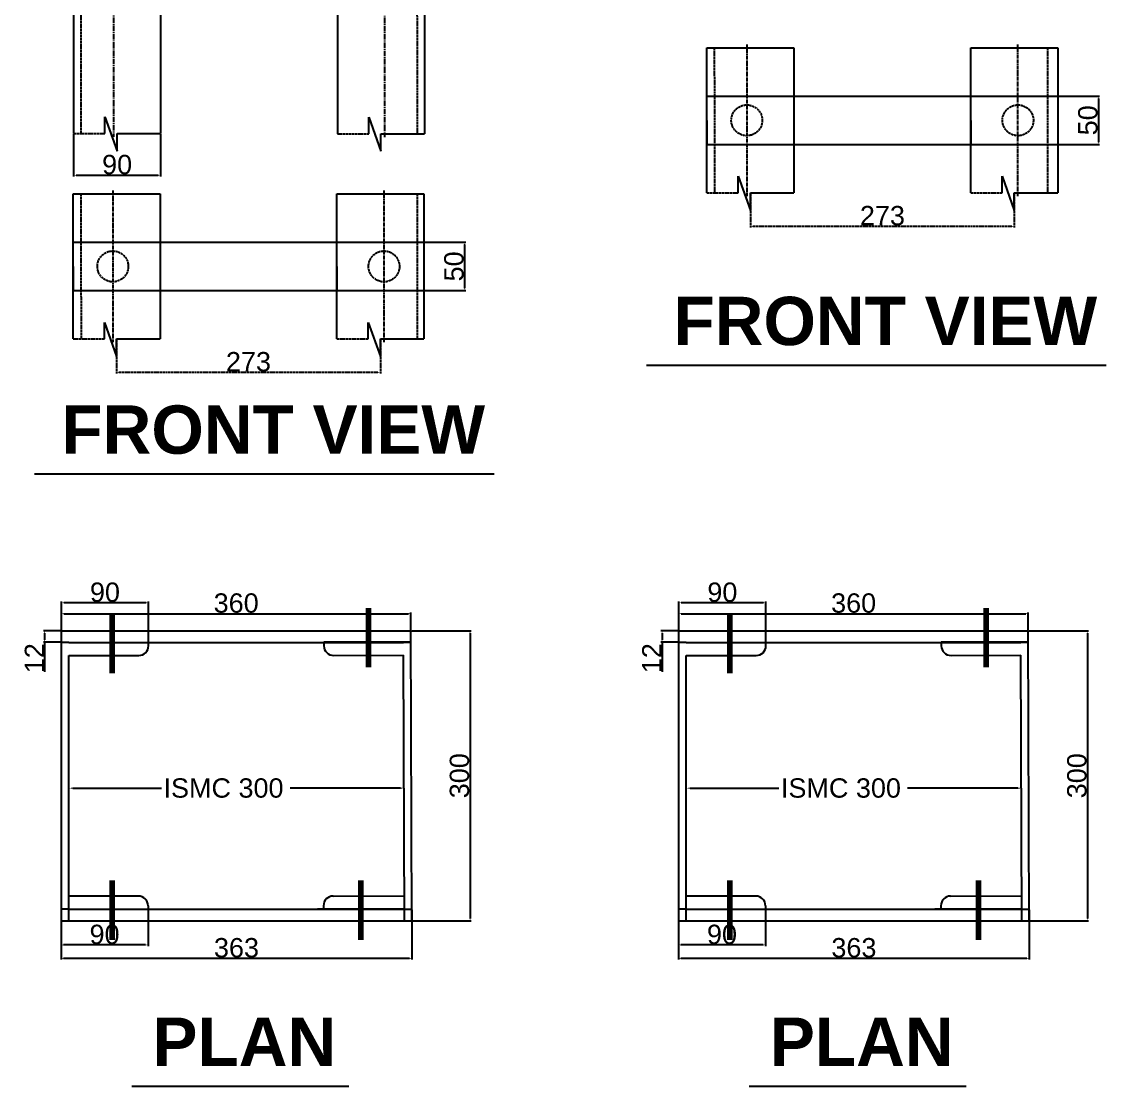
# Model space of a CAD drawing. Header units: millimetres. Extents: x 8616 to 52725, y 6697 to 10698.
# Drawn here: x 43193 to 44316, y 7514 to 8615 of the extents above; entities that cross this region are included whole.
import ezdxf
from ezdxf import colors
from ezdxf.entities.mleader import LeaderData, LeaderLine
from ezdxf.math import Vec2, Vec3

# ---------------------------------------------------------------- set-up
doc = ezdxf.new("R2010")
doc.units = ezdxf.units.MM
doc.linetypes.add('ACAD_ISO02W100', pattern=[15, 12, -3])
doc.linetypes.add('CENTER2', pattern=[28.575, 19.05, -3.175, 3.175, -3.175])
doc.styles.get("Standard").update_dxf_attribs({"font": 'arial.ttf'})
doc.dimstyles.new('ISO-25', dxfattribs={"dimtxt": 20, "dimasz": 2.5, "dimexe": 1.25, "dimexo": 0.625, "dimtad": 1, "dimtxsty": 'Standard', "dimcen": 2.5, "dimadec": 0, "dimazin": 0, "dimtfac": 1, "dimtmove": 0, "dimatfit": 3, "dimfxl": 1, "dimarcsym": 0})

# ---------------------------------------------------------------- blocks, each defined once
blk = doc.blocks.new('*U270')
at = {"color": 0, "linetype": 'CENTER2', "ltscale": 0.3, "transparency": 16777216}
blk.add_line((-0.3, 751.9), (0.3, -751.9), dxfattribs=at)
blk = doc.blocks.new('*D300')
at = {"color": 0, "linetype": 'ACAD_ISO02W100', "lineweight": -2, "ltscale": 0.2, "transparency": 16777216}
for p, q in [((43291.6, 8286.6), (43291.6, 8251.4)), ((43564.6, 8286.6), (43564.6, 8251.4)), ((43294.1, 8252.7), (43562.1, 8252.7))]:
    blk.add_line(p, q, dxfattribs=at)
at = {"color": 0, "linetype": 'ACAD_ISO02W100', "ltscale": 0.2, "transparency": 16777216}
for points in [[(43294.1, 8253.1), (43294.1, 8252.3), (43291.6, 8252.7)], [(43562.1, 8253.1), (43562.1, 8252.3), (43564.6, 8252.7)]]:
    blk.add_solid(points, dxfattribs=at)
at = {"layer": 'Defpoints', "color": 0, "linetype": 'ACAD_ISO02W100', "ltscale": 0.2, "transparency": 16777216}
for p in [(43291.6, 8287.2), (43564.6, 8287.2), (43564.6, 8252.7)]:
    blk.add_point(p, dxfattribs=at)
at = {"color": 0, "linetype": 'ACAD_ISO02W100', "ltscale": 0.2, "transparency": 16777216, "insert": (43428.1, 8263.5), "char_height": 20, "attachment_point": 5}
blk.add_mtext('273', dxfattribs=at)
blk = doc.blocks.new('*U271')
at = {"color": 0, "linetype": 'CENTER2', "ltscale": 0.2, "transparency": 16777216}
blk.add_line((0, 78.5), (0, -78.5), dxfattribs=at)
blk = doc.blocks.new('*U272')
at = {"color": 0, "linetype": 'CENTER2', "ltscale": 0.2, "transparency": 16777216}
blk.add_line((0, -78.5), (0, 78.5), dxfattribs=at)
blk = doc.blocks.new('*D306')
at = {"color": 0, "lineweight": -2, "ltscale": 0.2, "transparency": 16777216}
for p, q in [((43610.2, 8387.2), (43652.9, 8387.2)), ((43651.7, 8384.7), (43651.7, 8339.7)), ((43610.2, 8337.2), (43652.9, 8337.2))]:
    blk.add_line(p, q, dxfattribs=at)
at = {"color": 0, "ltscale": 0.2, "transparency": 16777216}
for points in [[(43651.2, 8384.7), (43652.1, 8384.7), (43651.7, 8387.2)], [(43651.2, 8339.7), (43652.1, 8339.7), (43651.7, 8337.2)]]:
    blk.add_solid(points, dxfattribs=at)
at = {"layer": 'Defpoints', "color": 0, "ltscale": 0.2, "transparency": 16777216}
for p in [(43609.6, 8387.2), (43609.6, 8337.2), (43651.7, 8337.2)]:
    blk.add_point(p, dxfattribs=at)
at = {"color": 0, "ltscale": 0.2, "transparency": 16777216, "insert": (43640.8, 8362.2), "char_height": 20, "attachment_point": 5, "rotation": 90}
blk.add_mtext('50', dxfattribs=at)
blk = doc.blocks.new('*U269')
at = {"color": 0, "linetype": 'CENTER2', "ltscale": 0.3, "transparency": 16777216}
blk.add_line((-0.3, 751.9), (0.3, -751.9), dxfattribs=at)
blk = doc.blocks.new('*D311')
at = {"color": 0, "lineweight": -2, "ltscale": 0.2, "transparency": 16777216}
for p, q in [((43247.2, 8499), (43247.2, 8455.3)), ((43337.2, 8499), (43337.2, 8455.3)), ((43249.7, 8456.5), (43334.7, 8456.5))]:
    blk.add_line(p, q, dxfattribs=at)
at = {"color": 0, "ltscale": 0.2, "transparency": 16777216}
for points in [[(43249.7, 8456.9), (43249.7, 8456.1), (43247.2, 8456.5)], [(43334.7, 8457), (43334.7, 8456.1), (43337.2, 8456.5)]]:
    blk.add_solid(points, dxfattribs=at)
at = {"layer": 'Defpoints', "color": 0, "ltscale": 0.2, "transparency": 16777216}
for p in [(43247.2, 8499.6), (43337.2, 8499.7), (43337.2, 8456.5)]:
    blk.add_point(p, dxfattribs=at)
at = {"color": 0, "ltscale": 0.2, "transparency": 16777216, "insert": (43292.2, 8467.4), "char_height": 20, "attachment_point": 5, "rotation": 0.0221}
blk.add_mtext('90', dxfattribs=at)
blk = doc.blocks.new('*D303')
at = {"color": 0, "linetype": 'ACAD_ISO02W100', "lineweight": -2, "ltscale": 0.2, "transparency": 16777216}
for p, q in [((43947.6, 8437.6), (43947.6, 8402.5)), ((44220.6, 8437.6), (44220.6, 8402.5)), ((43950.1, 8403.7), (44218.1, 8403.7))]:
    blk.add_line(p, q, dxfattribs=at)
at = {"color": 0, "linetype": 'ACAD_ISO02W100', "ltscale": 0.2, "transparency": 16777216}
for points in [[(43950.1, 8404.2), (43950.1, 8403.3), (43947.6, 8403.7)], [(44218.1, 8404.2), (44218.1, 8403.3), (44220.6, 8403.7)]]:
    blk.add_solid(points, dxfattribs=at)
at = {"layer": 'Defpoints', "color": 0, "linetype": 'ACAD_ISO02W100', "ltscale": 0.2, "transparency": 16777216}
for p in [(43947.6, 8438.3), (44220.6, 8438.3), (44220.6, 8403.7)]:
    blk.add_point(p, dxfattribs=at)
at = {"color": 0, "linetype": 'ACAD_ISO02W100', "ltscale": 0.2, "transparency": 16777216, "insert": (44084.1, 8414.6), "char_height": 20, "attachment_point": 5}
blk.add_mtext('273', dxfattribs=at)
blk = doc.blocks.new('*U263')
at = {"color": 0, "linetype": 'CENTER2', "ltscale": 0.2, "transparency": 16777216}
blk.add_line((0, 78.5), (0, -78.5), dxfattribs=at)
blk = doc.blocks.new('*U264')
at = {"color": 0, "linetype": 'CENTER2', "ltscale": 0.2, "transparency": 16777216}
blk.add_line((0, -78.5), (0, 78.5), dxfattribs=at)
blk = doc.blocks.new('*D304')
at = {"color": 0, "lineweight": -2, "ltscale": 0.2, "transparency": 16777216}
for p, q in [((44266.2, 8538.3), (44308.9, 8538.3)), ((44307.6, 8535.8), (44307.6, 8490.8)), ((44266.2, 8488.3), (44308.9, 8488.3))]:
    blk.add_line(p, q, dxfattribs=at)
at = {"color": 0, "ltscale": 0.2, "transparency": 16777216}
for points in [[(44307.2, 8535.8), (44308.1, 8535.8), (44307.6, 8538.3)], [(44307.2, 8490.8), (44308.1, 8490.8), (44307.6, 8488.3)]]:
    blk.add_solid(points, dxfattribs=at)
at = {"layer": 'Defpoints', "color": 0, "ltscale": 0.2, "transparency": 16777216}
for p in [(44265.6, 8538.3), (44265.6, 8488.3), (44307.6, 8488.3)]:
    blk.add_point(p, dxfattribs=at)
at = {"color": 0, "ltscale": 0.2, "transparency": 16777216, "insert": (44296.8, 8513.3), "char_height": 20, "attachment_point": 5, "rotation": 90}
blk.add_mtext('50', dxfattribs=at)
blk = doc.blocks.new('*D331')
at = {"color": 0, "lineweight": -2, "ltscale": 0.2, "transparency": 16777216}
for p, q in [((43234.2, 7696.7), (43234.2, 7645.3)), ((43597.2, 7696.7), (43597.2, 7645.3)), ((43236.7, 7646.6), (43594.7, 7646.6))]:
    blk.add_line(p, q, dxfattribs=at)
at = {"color": 0, "ltscale": 0.2, "transparency": 16777216}
for points in [[(43236.7, 7647), (43236.7, 7646.1), (43234.2, 7646.6)], [(43594.7, 7647), (43594.7, 7646.1), (43597.2, 7646.6)]]:
    blk.add_solid(points, dxfattribs=at)
at = {"layer": 'Defpoints', "color": 0, "ltscale": 0.2, "transparency": 16777216}
for p in [(43234.2, 7697.4), (43597.2, 7697.4), (43597.2, 7646.6)]:
    blk.add_point(p, dxfattribs=at)
at = {"color": 0, "ltscale": 0.2, "transparency": 16777216, "insert": (43415.7, 7657.4), "char_height": 20, "attachment_point": 5}
blk.add_mtext('363', dxfattribs=at)
blk = doc.blocks.new('*D332')
at = {"color": 0, "lineweight": -2, "ltscale": 0.2, "transparency": 16777216}
for p, q in [((43234.6, 7986), (43234.6, 8004.3)), ((43237.1, 8003), (43593.6, 8003)), ((43596.1, 7986), (43596.1, 8004.3))]:
    blk.add_line(p, q, dxfattribs=at)
at = {"color": 0, "ltscale": 0.2, "transparency": 16777216}
for points in [[(43237.1, 8003.4), (43237.1, 8002.6), (43234.6, 8003)], [(43593.6, 8003.4), (43593.6, 8002.6), (43596.1, 8003)]]:
    blk.add_solid(points, dxfattribs=at)
at = {"layer": 'Defpoints', "color": 0, "ltscale": 0.2, "transparency": 16777216}
for p in [(43596.1, 8003), (43234.6, 7985.4), (43596.1, 7985.4)]:
    blk.add_point(p, dxfattribs=at)
at = {"color": 0, "ltscale": 0.2, "transparency": 16777216, "insert": (43415.4, 8013.9), "char_height": 20, "attachment_point": 5}
blk.add_mtext('360', dxfattribs=at)
blk = doc.blocks.new('*D333')
at = {"color": 0, "lineweight": -2, "ltscale": 0.2, "transparency": 16777216}
for p, q in [((43234.6, 7974), (43234.6, 8015.6)), ((43322.1, 8014.3), (43237.1, 8014.3)), ((43324.6, 7974), (43324.6, 8015.6))]:
    blk.add_line(p, q, dxfattribs=at)
at = {"color": 0, "ltscale": 0.2, "transparency": 16777216}
for points in [[(43237.1, 8014.7), (43237.1, 8013.9), (43234.6, 8014.3)], [(43322.1, 8014.7), (43322.1, 8013.9), (43324.6, 8014.3)]]:
    blk.add_solid(points, dxfattribs=at)
at = {"layer": 'Defpoints', "color": 0, "ltscale": 0.2, "transparency": 16777216}
for p in [(43234.6, 8014.3), (43234.6, 7973.4), (43324.6, 7973.4)]:
    blk.add_point(p, dxfattribs=at)
at = {"color": 0, "ltscale": 0.2, "transparency": 16777216, "insert": (43279.6, 8025.1), "char_height": 20, "attachment_point": 5}
blk.add_mtext('90', dxfattribs=at)
blk = doc.blocks.new('*D334')
at = {"color": 0, "lineweight": -2, "ltscale": 0.2, "transparency": 16777216}
for p, q in [((43234, 7985.4), (43216, 7985.4)), ((43217.2, 7982.9), (43217.2, 7975.9)), ((43234, 7973.4), (43216, 7973.4)), ((43217.2, 7973.4), (43217.2, 7943))]:
    blk.add_line(p, q, dxfattribs=at)
at = {"color": 0, "ltscale": 0.2, "transparency": 16777216}
for points in [[(43216.8, 7982.9), (43217.7, 7982.9), (43217.2, 7985.4)], [(43216.8, 7975.9), (43217.7, 7975.9), (43217.2, 7973.4)]]:
    blk.add_solid(points, dxfattribs=at)
at = {"layer": 'Defpoints', "color": 0, "ltscale": 0.2, "transparency": 16777216}
for p in [(43234.6, 7985.4), (43217.2, 7973.4), (43234.6, 7973.4)]:
    blk.add_point(p, dxfattribs=at)
at = {"color": 0, "ltscale": 0.2, "transparency": 16777216, "insert": (43206.6, 7957), "char_height": 20, "attachment_point": 5, "rotation": 90}
blk.add_mtext('12', dxfattribs=at)
blk = doc.blocks.new('*D335')
at = {"color": 0, "lineweight": -2, "ltscale": 0.2, "transparency": 16777216}
for p, q in [((43234.2, 7696.7), (43234.2, 7659.1)), ((43324.2, 7696.7), (43324.2, 7659.1)), ((43321.7, 7660.4), (43236.7, 7660.4))]:
    blk.add_line(p, q, dxfattribs=at)
at = {"color": 0, "ltscale": 0.2, "transparency": 16777216}
for points in [[(43236.7, 7660.8), (43236.7, 7660), (43234.2, 7660.4)], [(43321.7, 7660.8), (43321.7, 7660), (43324.2, 7660.4)]]:
    blk.add_solid(points, dxfattribs=at)
at = {"layer": 'Defpoints', "color": 0, "ltscale": 0.2, "transparency": 16777216}
for p in [(43234.2, 7697.4), (43324.2, 7697.4), (43234.2, 7660.4)]:
    blk.add_point(p, dxfattribs=at)
at = {"color": 0, "ltscale": 0.2, "transparency": 16777216, "insert": (43279.2, 7671.2), "char_height": 20, "attachment_point": 5}
blk.add_mtext('90', dxfattribs=at)
blk = doc.blocks.new('*D336')
at = {"color": 0, "lineweight": -2, "ltscale": 0.2, "transparency": 16777216}
for p, q in [((43596.8, 7985.4), (43658.6, 7985.4)), ((43657.4, 7982.9), (43657.4, 7687.9)), ((43597.8, 7685.4), (43658.6, 7685.4))]:
    blk.add_line(p, q, dxfattribs=at)
at = {"color": 0, "ltscale": 0.2, "transparency": 16777216}
for points in [[(43657, 7982.9), (43657.8, 7982.9), (43657.4, 7985.4)], [(43657, 7687.9), (43657.8, 7687.9), (43657.4, 7685.4)]]:
    blk.add_solid(points, dxfattribs=at)
at = {"layer": 'Defpoints', "color": 0, "ltscale": 0.2, "transparency": 16777216}
for p in [(43596.1, 7985.4), (43597.2, 7685.4), (43657.4, 7685.4)]:
    blk.add_point(p, dxfattribs=at)
at = {"color": 0, "ltscale": 0.2, "transparency": 16777216, "insert": (43646.5, 7835.4), "char_height": 20, "attachment_point": 5, "rotation": 90}
blk.add_mtext('300', dxfattribs=at)
blk = doc.blocks.new('*D341')
at = {"color": 0, "lineweight": -2, "ltscale": 0.2, "transparency": 16777216}
for p, q in [((43873.1, 7696.7), (43873.1, 7645.3)), ((44236.1, 7696.7), (44236.1, 7645.3)), ((43875.6, 7646.6), (44233.6, 7646.6))]:
    blk.add_line(p, q, dxfattribs=at)
at = {"color": 0, "lineweight": 211, "ltscale": 0.2, "transparency": 16777216}
for points in [[(43875.6, 7647), (43875.6, 7646.1), (43873.1, 7646.6)], [(44233.6, 7647), (44233.6, 7646.1), (44236.1, 7646.6)]]:
    blk.add_solid(points, dxfattribs=at)
at = {"layer": 'Defpoints', "color": 0, "lineweight": 211, "ltscale": 0.2, "transparency": 16777216}
for p in [(43873.1, 7697.4), (44236.1, 7697.4), (44236.1, 7646.6)]:
    blk.add_point(p, dxfattribs=at)
at = {"color": 0, "ltscale": 0.2, "transparency": 16777216, "insert": (44054.6, 7657.4), "char_height": 20, "attachment_point": 5}
blk.add_mtext('363', dxfattribs=at)
blk = doc.blocks.new('*D342')
at = {"color": 0, "lineweight": -2, "ltscale": 0.2, "transparency": 16777216}
for p, q in [((43873.5, 7986), (43873.5, 8004.3)), ((43876, 8003), (44232.5, 8003)), ((44235, 7986), (44235, 8004.3))]:
    blk.add_line(p, q, dxfattribs=at)
at = {"color": 0, "lineweight": 211, "ltscale": 0.2, "transparency": 16777216}
for points in [[(43876, 8003.4), (43876, 8002.6), (43873.5, 8003)], [(44232.5, 8003.4), (44232.5, 8002.6), (44235, 8003)]]:
    blk.add_solid(points, dxfattribs=at)
at = {"layer": 'Defpoints', "color": 0, "lineweight": 211, "ltscale": 0.2, "transparency": 16777216}
for p in [(44235, 8003), (43873.5, 7985.4), (44235, 7985.4)]:
    blk.add_point(p, dxfattribs=at)
at = {"color": 0, "ltscale": 0.2, "transparency": 16777216, "insert": (44054.3, 8013.9), "char_height": 20, "attachment_point": 5}
blk.add_mtext('360', dxfattribs=at)
blk = doc.blocks.new('*D339')
at = {"color": 0, "lineweight": -2, "ltscale": 0.2, "transparency": 16777216}
for p, q in [((43873.5, 7974), (43873.5, 8015.6)), ((43961, 8014.3), (43876, 8014.3)), ((43963.5, 7974), (43963.5, 8015.6))]:
    blk.add_line(p, q, dxfattribs=at)
at = {"color": 0, "lineweight": 211, "ltscale": 0.2, "transparency": 16777216}
for points in [[(43876, 8014.7), (43876, 8013.9), (43873.5, 8014.3)], [(43961, 8014.7), (43961, 8013.9), (43963.5, 8014.3)]]:
    blk.add_solid(points, dxfattribs=at)
at = {"layer": 'Defpoints', "color": 0, "lineweight": 211, "ltscale": 0.2, "transparency": 16777216}
for p in [(43873.5, 8014.3), (43873.5, 7973.4), (43963.5, 7973.4)]:
    blk.add_point(p, dxfattribs=at)
at = {"color": 0, "ltscale": 0.2, "transparency": 16777216, "insert": (43918.5, 8025.1), "char_height": 20, "attachment_point": 5}
blk.add_mtext('90', dxfattribs=at)
blk = doc.blocks.new('*D337')
at = {"color": 0, "lineweight": -2, "ltscale": 0.2, "transparency": 16777216}
for p, q in [((43872.9, 7985.4), (43854.9, 7985.4)), ((43856.1, 7982.9), (43856.1, 7975.9)), ((43872.9, 7973.4), (43854.9, 7973.4)), ((43856.1, 7973.4), (43856.1, 7943))]:
    blk.add_line(p, q, dxfattribs=at)
at = {"color": 0, "lineweight": 211, "ltscale": 0.2, "transparency": 16777216}
for points in [[(43855.7, 7982.9), (43856.6, 7982.9), (43856.1, 7985.4)], [(43855.7, 7975.9), (43856.6, 7975.9), (43856.1, 7973.4)]]:
    blk.add_solid(points, dxfattribs=at)
at = {"layer": 'Defpoints', "color": 0, "lineweight": 211, "ltscale": 0.2, "transparency": 16777216}
for p in [(43873.5, 7985.4), (43856.1, 7973.4), (43873.5, 7973.4)]:
    blk.add_point(p, dxfattribs=at)
at = {"color": 0, "ltscale": 0.2, "transparency": 16777216, "insert": (43845.5, 7957), "char_height": 20, "attachment_point": 5, "rotation": 90}
blk.add_mtext('12', dxfattribs=at)
blk = doc.blocks.new('*D340')
at = {"color": 0, "lineweight": -2, "ltscale": 0.2, "transparency": 16777216}
for p, q in [((43873.1, 7696.7), (43873.1, 7659.1)), ((43963.1, 7696.7), (43963.1, 7659.1)), ((43960.6, 7660.4), (43875.6, 7660.4))]:
    blk.add_line(p, q, dxfattribs=at)
at = {"color": 0, "lineweight": 211, "ltscale": 0.2, "transparency": 16777216}
for points in [[(43875.6, 7660.8), (43875.6, 7660), (43873.1, 7660.4)], [(43960.6, 7660.8), (43960.6, 7660), (43963.1, 7660.4)]]:
    blk.add_solid(points, dxfattribs=at)
at = {"layer": 'Defpoints', "color": 0, "lineweight": 211, "ltscale": 0.2, "transparency": 16777216}
for p in [(43873.1, 7697.4), (43963.1, 7697.4), (43873.1, 7660.4)]:
    blk.add_point(p, dxfattribs=at)
at = {"color": 0, "ltscale": 0.2, "transparency": 16777216, "insert": (43918.1, 7671.2), "char_height": 20, "attachment_point": 5}
blk.add_mtext('90', dxfattribs=at)
blk = doc.blocks.new('*D338')
at = {"color": 0, "lineweight": -2, "ltscale": 0.2, "transparency": 16777216}
for p, q in [((44235.6, 7985.4), (44297.5, 7985.4)), ((44296.3, 7982.9), (44296.3, 7687.9)), ((44236.7, 7685.4), (44297.5, 7685.4))]:
    blk.add_line(p, q, dxfattribs=at)
at = {"color": 0, "lineweight": 211, "ltscale": 0.2, "transparency": 16777216}
for points in [[(44295.9, 7982.9), (44296.7, 7982.9), (44296.3, 7985.4)], [(44295.9, 7687.9), (44296.7, 7687.9), (44296.3, 7685.4)]]:
    blk.add_solid(points, dxfattribs=at)
at = {"layer": 'Defpoints', "color": 0, "lineweight": 211, "ltscale": 0.2, "transparency": 16777216}
for p in [(44235, 7985.4), (44236.1, 7685.4), (44296.3, 7685.4)]:
    blk.add_point(p, dxfattribs=at)
at = {"color": 0, "ltscale": 0.2, "transparency": 16777216, "insert": (44285.4, 7835.4), "char_height": 20, "attachment_point": 5, "rotation": 90}
blk.add_mtext('300', dxfattribs=at)

msp = doc.modelspace()

# ---------------------------------------------------------------- linework, layer by layer
at = {"ltscale": 0.2}
for p, q in [((43246.579, 9996.514), (43247.156, 8499.626)), ((43336.579, 9996.514), (43337.156, 8499.626)), ((43519.579, 9996.297), (43520.156, 8499.409)), ((43609.579, 9996.297), (43610.156, 8499.409)), ((43902.554, 8588.256), (43992.554, 8588.256)), ((43902.554, 8438.256), (43902.554, 8588.256)), ((43992.554, 8588.256), (43992.554, 8438.256)), ((44175.554, 8588.256), (44265.554, 8588.256)), ((44175.554, 8438.256), (44175.554, 8588.256)), ((44265.554, 8588.256), (44265.554, 8438.256)), ((43902.554, 8513.256), (43902.554, 8538.256)), ((43902.554, 8538.256), (44265.554, 8538.256)), ((44175.554, 8513.256), (44175.554, 8538.256)), ((43279.604, 8499.626), (43279.604, 8516.729)), ((43279.604, 8516.729), (43292.156, 8481.433)), ((43552.604, 8499.409), (43552.604, 8516.512)), ((43552.604, 8516.512), (43565.156, 8481.216)), ((43902.554, 8513.256), (43902.554, 8488.256)), ((44175.554, 8513.256), (44175.554, 8488.256)), ((43292.156, 8496.126), (43292.156, 8499.626)), ((43292.156, 8499.626), (43292.156, 8499.626)), ((43292.156, 8499.626), (43337.156, 8499.626)), ((43565.156, 8495.909), (43565.156, 8499.409)), ((43565.156, 8499.409), (43565.156, 8499.409)), ((43565.156, 8499.409), (43610.156, 8499.409)), ((43292.156, 8481.433), (43292.156, 8496.126)), ((43565.156, 8481.216), (43565.156, 8495.909)), ((43902.554, 8488.256), (44265.554, 8488.256)), ((43935.002, 8438.256), (43935.002, 8455.359)), ((43935.002, 8455.359), (43947.554, 8420.064)), ((44208.002, 8438.256), (44208.002, 8455.359)), ((44208.002, 8455.359), (44220.554, 8420.064)), ((43246.579, 8437.196), (43336.579, 8437.196)), ((43246.579, 8287.196), (43246.579, 8437.196)), ((43336.579, 8437.196), (43336.579, 8287.196)), ((43519.579, 8437.196), (43609.579, 8437.196)), ((43519.579, 8287.196), (43519.579, 8437.196)), ((43609.579, 8437.196), (43609.579, 8287.196)), ((43947.554, 8434.756), (43947.554, 8438.256)), ((43947.554, 8438.256), (43947.554, 8438.256)), ((43947.554, 8438.256), (43992.554, 8438.256)), ((43947.554, 8420.064), (43947.554, 8434.756)), ((44220.554, 8434.756), (44220.554, 8438.256)), ((44220.554, 8438.256), (44265.554, 8438.256)), ((44220.554, 8420.064), (44220.554, 8434.756)), ((43246.579, 8362.196), (43246.579, 8387.196)), ((43246.579, 8387.196), (43609.579, 8387.196)), ((43519.579, 8362.196), (43519.579, 8387.196)), ((43246.579, 8362.196), (43246.579, 8337.196)), ((43519.579, 8362.196), (43519.579, 8337.196)), ((43246.579, 8337.196), (43609.579, 8337.196)), ((43279.027, 8287.196), (43279.027, 8304.299)), ((43279.027, 8304.299), (43291.579, 8269.003)), ((43552.027, 8287.196), (43552.027, 8304.299)), ((43552.027, 8304.299), (43564.579, 8269.003)), ((43291.579, 8283.696), (43291.579, 8287.196)), ((43291.579, 8287.196), (43291.579, 8287.196)), ((43291.579, 8287.196), (43336.579, 8287.196)), ((43291.579, 8269.003), (43291.579, 8283.696)), ((43564.579, 8283.696), (43564.579, 8287.196)), ((43564.579, 8287.196), (43609.579, 8287.196)), ((43564.579, 8269.003), (43564.579, 8283.696)), ((43840.034, 8260.148), (44315.795, 8260.148)), ((43206.651, 8147.803), (43682.412, 8147.803)), ((43234.629, 7985.358), (43596.129, 7985.358)), ((43234.629, 7685.36), (43234.629, 7985.358)), ((43597.202, 7685.36), (43596.129, 7985.358)), ((43873.522, 7985.358), (44235.022, 7985.358)), ((43873.522, 7685.36), (43873.522, 7985.358)), ((44236.095, 7685.36), (44235.022, 7985.358)), ((43242.229, 7973.358), (43234.629, 7973.358)), ((43242.229, 7973.358), (43588.571, 7973.358)), ((43242.229, 7973.358), (43332.229, 7973.358)), ((43324.629, 7969.758), (43324.629, 7973.358)), ((43596.171, 7973.385), (43506.171, 7973.385)), ((43506.171, 7973.385), (43506.184, 7969.785)), ((43588.571, 7973.358), (43596.171, 7973.385)), ((43588.571, 7973.358), (43588.571, 7973.358)), ((43881.122, 7973.358), (43873.522, 7973.358)), ((43881.122, 7973.358), (44227.465, 7973.358)), ((43881.122, 7973.358), (43971.122, 7973.358)), ((43963.522, 7969.758), (43963.522, 7973.358)), ((44235.065, 7973.385), (44145.065, 7973.385)), ((44145.065, 7973.385), (44145.077, 7969.785)), ((44227.465, 7973.358), (44235.065, 7973.385)), ((44227.465, 7973.358), (44227.465, 7973.358)), ((43242.229, 7685.36), (43242.229, 7959.758)), ((43242.229, 7959.758), (43314.629, 7959.758)), ((43516.22, 7959.821), (43588.619, 7960.08)), ((43589.602, 7685.36), (43588.619, 7960.08)), ((43881.122, 7685.36), (43881.122, 7959.758)), ((43881.122, 7959.758), (43953.522, 7959.758)), ((44155.113, 7959.821), (44227.512, 7960.08)), ((44228.495, 7685.36), (44227.512, 7960.08)), ((43314.202, 7710.96), (43241.802, 7710.96)), ((43515.734, 7711.018), (43589.509, 7711.282)), ((43953.095, 7710.96), (43880.695, 7710.96)), ((44154.627, 7711.018), (44228.402, 7711.282)), ((43324.202, 7700.96), (43324.202, 7697.36)), ((43505.769, 7701.018), (43505.769, 7697.36)), ((43963.095, 7700.96), (43963.095, 7697.36)), ((44144.662, 7701.018), (44144.662, 7697.36)), ((43241.802, 7697.36), (43234.202, 7697.36)), ((43241.802, 7697.36), (43589.559, 7697.36)), ((43589.559, 7697.36), (43499.559, 7697.36)), ((43589.559, 7697.36), (43597.202, 7697.36)), ((43597.159, 7697.36), (43597.202, 7697.36)), ((43880.695, 7697.36), (43873.095, 7697.36)), ((43880.695, 7697.36), (44228.452, 7697.36)), ((44228.452, 7697.36), (44138.452, 7697.36)), ((44228.452, 7697.36), (44236.095, 7697.36)), ((44236.052, 7697.36), (44236.095, 7697.36)), ((43234.202, 7685.36), (43597.202, 7685.36)), ((43589.602, 7685.333), (43589.602, 7685.36)), ((43873.095, 7685.36), (44236.095, 7685.36)), ((44228.495, 7685.333), (44228.495, 7685.36)), ((43307.458, 7514.211), (43531.891, 7514.211)), ((43946.351, 7514.211), (44170.784, 7514.211))]:
    msp.add_line(p, q, dxfattribs=at)
at = {"linetype": 'ACAD_ISO02W100', "ltscale": 0.2}
for p, q in [((43254.179, 9996.517), (43254.756, 8499.626)), ((43601.979, 9996.294), (43602.556, 8499.409)), ((43910.174, 8588.256), (43910.232, 8438.256)), ((44254.974, 8588.256), (44255.032, 8438.256)), ((43247.156, 8499.626), (43279.604, 8499.626)), ((43520.156, 8499.409), (43552.604, 8499.409)), ((43254.78, 8437.196), (43254.838, 8287.196)), ((43602.58, 8437.196), (43602.638, 8287.196)), ((43902.554, 8438.256), (43935.002, 8438.256)), ((44175.554, 8438.256), (44208.002, 8438.256)), ((43246.579, 8287.196), (43279.027, 8287.196)), ((43519.579, 8287.196), (43552.027, 8287.196))]:
    msp.add_line(p, q, dxfattribs=at)
at = {"lineweight": 211, "ltscale": 0.2}
for p, q in [((43287.229, 7973.358), (43287.229, 8003.012)), ((43552.42, 7979.234), (43552.42, 8008.889)), ((43926.122, 7973.358), (43926.122, 8003.012)), ((44191.313, 7979.234), (44191.313, 8008.889)), ((43287.229, 7973.358), (43287.229, 7941.659)), ((43552.42, 7979.234), (43552.42, 7947.536)), ((43926.122, 7973.358), (43926.122, 7941.659)), ((44191.313, 7979.234), (44191.313, 7947.536)), ((43287.229, 7697.36), (43287.229, 7727.014)), ((43544.559, 7697.36), (43544.559, 7727.014)), ((43926.122, 7697.36), (43926.122, 7727.014)), ((44183.452, 7697.36), (44183.452, 7727.014)), ((43287.229, 7697.36), (43287.229, 7665.661)), ((43544.559, 7697.36), (43544.559, 7665.661)), ((43926.122, 7697.36), (43926.122, 7665.661)), ((44183.452, 7697.36), (44183.452, 7665.661))]:
    msp.add_line(p, q, dxfattribs=at)
at = {"linetype": 'ACAD_ISO02W100', "ltscale": 0.2}
for centre in [(43943.754, 8513.256), (44224.354, 8513.256), (43287.779, 8362.196), (43568.379, 8362.196)]:
    msp.add_circle(centre, 16, dxfattribs=at)
at = {"ltscale": 0.2}
for centre, start, end in [((43314.629, 7969.758), 270, 0), ((43516.184, 7969.821), 180.205028, 270.205028), ((43953.522, 7969.758), 270, 0), ((44155.077, 7969.821), 180.205028, 270.205028), ((43314.202, 7700.96), 0, 90), ((43515.769, 7701.018), 90.205028, 180), ((43953.095, 7700.96), 0, 90), ((44154.662, 7701.018), 90.205028, 180)]:
    msp.add_arc(centre, 10, start, end, dxfattribs=at)

# ---------------------------------------------------------------- block references
at = {"linetype": 'CENTER2', "ltscale": 0.3}
for name, p in [('*U270', (43288.068, 9248.069)), ('*U269', (43568.668, 9247.854))]:
    msp.add_blockref(name, p, dxfattribs=at)
at = {"linetype": 'CENTER2', "ltscale": 0.2}
for name, p in [('*U263', (43943.754, 8513.256)), ('*U264', (44224.354, 8513.256)), ('*U271', (43287.779, 8362.196)), ('*U272', (43568.379, 8362.196))]:
    msp.add_blockref(name, p, dxfattribs=at)

# ---------------------------------------------------------------- texts
at = {"ltscale": 0.2, "char_height": 50, "attachment_point": 1}
for s, width, insert in [('{\\fArial|b1|i0|c0|p34;FRONT VIEW}', 732.18672, (43867.898, 8330.755)), ('{\\fArial|b1|i0|c0|p34;FRONT VIEW}', 732.18672, (43234.515, 8218.41)), ('{\\fArial|b1|i0|c0|p34;PLAN}', 242.51554, (43328.769, 7585.244)), ('{\\fArial|b1|i0|c0|p34;PLAN}', 242.51554, (43967.662, 7585.244))]:
    msp.add_mtext_dynamic_manual_height_columns(s, width=width, gutter_width=12.5, heights=[0], dxfattribs=dict(at, insert=insert))

# ---------------------------------------------------------------- dimensions: what is measured, and where the dimension line sits
at = {"ltscale": 0.2}
for base, p1, p2, picture, middle in [((44307.64, 8488.256), (44265.554, 8538.256), (44265.554, 8488.256), '*D304', (44296.803, 8513.256)), ((43651.664, 8337.196), (43609.579, 8387.196), (43609.579, 8337.196), '*D306', (43640.828, 8362.196)), ((43217.24, 7973.358), (43234.629, 7985.358), (43234.629, 7973.358), '*D334', (43206.574, 7956.952)), ((43657.374, 7685.36), (43596.129, 7985.358), (43597.202, 7685.36), '*D336', (43646.53, 7835.359)), ((43856.133, 7973.358), (43873.522, 7985.358), (43873.522, 7973.358), '*D337', (43845.467, 7956.952)), ((44296.267, 7685.36), (44235.022, 7985.358), (44236.095, 7685.36), '*D338', (44285.423, 7835.359))]:
    dim = msp.add_linear_dim(base=base, p1=p1, p2=p2, angle=90, dimstyle='ISO-25', dxfattribs=at)
    dim.commit()
    dim.dimension.update_dxf_attribs({"geometry": picture, "text_midpoint": middle})
dim = msp.add_aligned_dim(p1=(43247.156, 8499.626), p2=(43337.156, 8499.66), distance=-43.116, dimstyle='ISO-25', dxfattribs=at)
dim.commit()
dim.dimension.update_dxf_attribs({"geometry": '*D311', "text_midpoint": (43292.169, 8467.363)})
at = {"linetype": 'ACAD_ISO02W100', "ltscale": 0.2}
for base, p1, p2, picture, middle in [((44220.554, 8403.746), (43947.554, 8438.256), (44220.554, 8438.256), '*D303', (44084.054, 8414.59)), ((43564.579, 8252.686), (43291.579, 8287.196), (43564.579, 8287.196), '*D300', (43428.079, 8263.529))]:
    dim = msp.add_linear_dim(base=base, p1=p1, p2=p2, dimstyle='ISO-25', dxfattribs=at)
    dim.commit()
    dim.dimension.update_dxf_attribs({"geometry": picture, "text_midpoint": middle})
at = {"ltscale": 0.2}
for base, p1, p2, picture, middle in [((43234.629, 8014.31), (43324.629, 7973.358), (43234.629, 7973.358), '*D333', (43279.629, 8025.147)), ((43873.522, 8014.31), (43963.522, 7973.358), (43873.522, 7973.358), '*D339', (43918.522, 8025.147)), ((43597.202, 7646.566), (43234.202, 7697.36), (43597.202, 7697.36), '*D331', (43415.702, 7657.409)), ((43234.202, 7660.377), (43324.202, 7697.36), (43234.202, 7697.36), '*D335', (43279.202, 7671.213)), ((44236.095, 7646.566), (43873.095, 7697.36), (44236.095, 7697.36), '*D341', (44054.595, 7657.409)), ((43873.095, 7660.377), (43963.095, 7697.36), (43873.095, 7697.36), '*D340', (43918.095, 7671.213))]:
    dim = msp.add_linear_dim(base=base, p1=p1, p2=p2, dimstyle='ISO-25', dxfattribs=at)
    dim.commit()
    dim.dimension.update_dxf_attribs({"geometry": picture, "text_midpoint": middle})
for base, p1, p2, picture, middle in [((43596.129, 8003.012), (43234.629, 7985.358), (43596.129, 7985.358), '*D332', (43415.379, 8013.855)), ((44235.022, 8003.012), (43873.522, 7985.358), (44235.022, 7985.358), '*D342', (44054.272, 8013.855))]:
    dim = msp.add_linear_dim(base=base, p1=p1, p2=p2, text='360', dimstyle='ISO-25', dxfattribs=at)
    dim.commit()
    dim.dimension.update_dxf_attribs({"geometry": picture, "text_midpoint": middle})

# ---------------------------------------------------------------- leaders
ml = msp.add_multileader_mtext('Standard', dxfattribs=at)
ml.set_content('ISMC 300', color=256)
ml.set_leader_properties()
ml.build(insert=Vec2(0, 0))
ctx = ml.context
ctx.base_point, ctx.char_height, ctx.plane_origin = Vec3(43338.183, 7822.559), 20, Vec3(43242.229, 7822.559)
notes = []
notes.append((ctx, [(0, (1, 1, 0), (43330.183, 7822.559), (1, 0), 8, [(0, [(43242.229, 7822.559)], 0, [])])]))
ctx.mtext.insert, ctx.mtext.flow_direction = Vec3(43340.183, 7832.736), 5
ml = msp.add_multileader_mtext('Standard', dxfattribs=at)
ml.set_content('', color=256)
ml.set_leader_properties()
ml.build(insert=Vec2(0, 0))
ctx = ml.context
ctx.base_point, ctx.plane_origin = Vec3(43467.312, 7822.559), Vec3(43589.279, 7822.559)
ctx.text_align_type = 2
notes.append((ctx, [(0, (1, 1, 0), (43479.312, 7822.559), (-1, 0), 8, [(0, [(43589.279, 7822.559)], 0, [])])]))
ctx.mtext.insert, ctx.mtext.alignment, ctx.mtext.flow_direction = Vec3(43469.312, 7824.559), 3, 5
ml = msp.add_multileader_mtext('Standard', dxfattribs=at)
ml.set_content('ISMC 300', color=256)
ml.set_leader_properties()
ml.build(insert=Vec2(0, 0))
ctx = ml.context
ctx.base_point, ctx.char_height, ctx.plane_origin = Vec3(43977.077, 7822.559), 20, Vec3(43881.122, 7822.559)
notes.append((ctx, [(0, (1, 1, 0), (43969.077, 7822.559), (1, 0), 8, [(0, [(43881.122, 7822.559)], 0, [])])]))
ctx.mtext.insert, ctx.mtext.flow_direction = Vec3(43979.077, 7832.736), 5
ml = msp.add_multileader_mtext('Standard', dxfattribs=at)
ml.set_content('', color=256)
ml.set_leader_properties()
ml.build(insert=Vec2(0, 0))
ctx = ml.context
ctx.base_point, ctx.plane_origin = Vec3(44106.205, 7822.559), Vec3(44228.172, 7822.559)
ctx.text_align_type = 2
notes.append((ctx, [(0, (1, 1, 0), (44118.205, 7822.559), (-1, 0), 8, [(0, [(44228.172, 7822.559)], 0, [])])]))
ctx.mtext.insert, ctx.mtext.alignment, ctx.mtext.flow_direction = Vec3(44108.205, 7824.559), 3, 5
for ctx, leaders in notes:
    for number, flags, end, landing, length, lines in leaders:
        leader = LeaderData()
        leader.index, (leader.has_last_leader_line, leader.has_dogleg_vector, leader.attachment_direction) = number, flags
        leader.last_leader_point, leader.dogleg_vector, leader.dogleg_length = Vec3(end), Vec3(landing), length
        for number, points, colour, breaks in lines:
            line = LeaderLine()
            line.index, line.vertices, line.color, line.breaks = number, Vec3.list(points), colors.encode_raw_color(colour), breaks
            leader.lines.append(line)
        ctx.leaders.append(leader)

doc.saveas('drawing.dxf')
